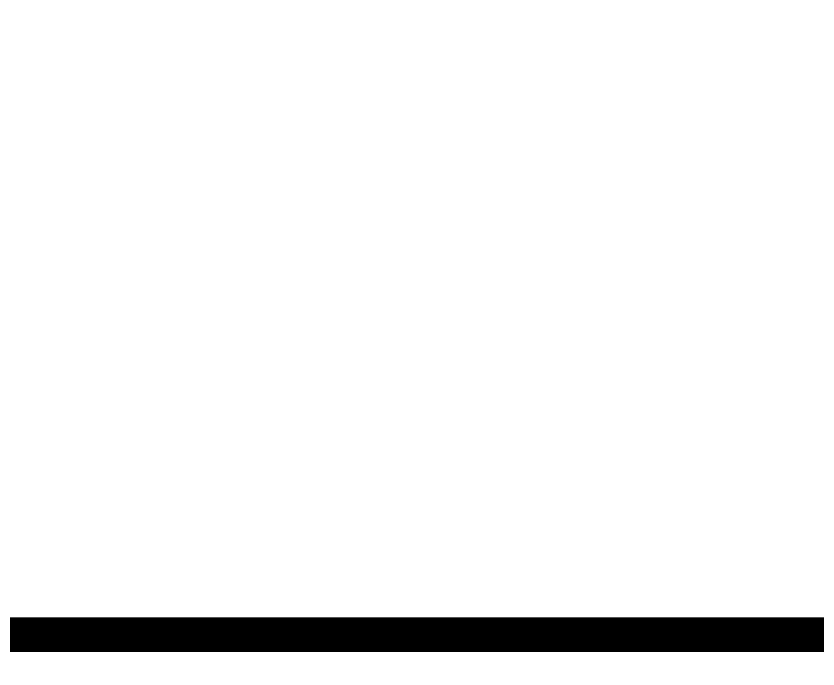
# Model space of a CAD drawing. Extents: x -8792 to 174344, y -43961 to 62816.
# Drawn here: x 127352.6 to 127794.8, y -9854.9 to -9494.9 of the extents above; entities that cross this region are included whole.
import ezdxf
from ezdxf.enums import TextEntityAlignment as Align
from ezdxf.xclip import XClip

# ---------------------------------------------------------------- set-up
doc = ezdxf.new("R2010")
doc.units = 0
doc.header["$LTSCALE"] = 50
doc.header["$XCLIPFRAME"] = 0
doc.linetypes.add('DOT2', pattern=[0.125, 0, -0.125])
for name, color, linetype in [('A-FLOR-OTLN', 4, 'DOT2'), ('C-SHET-SHBD', 11, 'Continuous'), ('C-SHET-TTLB', 11, 'Continuous'), ('吊顶', 7, 'Continuous'), ('通-图框-文字', 4, 'Continuous')]:
    doc.layers.add(name, color=color, linetype=linetype)
doc.styles.add('XD-2008', font='xd-hzs.shx', dxfattribs={"width": 0.7, "bigfont": 'xd-hztxt.shx'})
doc.styles.add('XD2008', font='@1romans.shx', dxfattribs={"width": 0.7, "bigfont": '!hztxt.shx'})

# ---------------------------------------------------------------- blocks, each defined once
blk = doc.blocks.new('A$Cbd8d7c8c')
at = {"layer": 'A-FLOR-OTLN', "color": 8}
blk.add_lwpolyline([(-22721.25, -15689.87), (-43719.42, -33393.16, 0.413756), (-43991.61, -36560.98, 0.189672), (122158.17, -126683.04, 0.414786), (124666.02, -124719.49), (133885.17, -48361.88, 0.379931), (116453.25, -23207.95, 0.236452)], format="xyb", dxfattribs=at)
at = {"layer": '吊顶', "const_width": 3}
blk.add_lwpolyline([(36525.16, -42886.24, 0.056654), (31389.8, -41079.32), (30859.09, -40957.78, -0.112536), (21289.45, -36343.72, -0.028917), (3039.01, -19971.01, 0.413532), (-633.62, -19953.38), (-31397.94, -50352.84, 0.414781), (-31416.33, -54033.31, 0.170492), (123964.28, -129414.71, 0.412564), (126841.18, -127143.22), (136317.5, -48655.55, 1.269195), (87076.8, -54393.32)], format="xyb", dxfattribs=at)
blk = doc.blocks.new('A$Ce60f285c')
at = {"layer": 'C-SHET-TTLB'}
blk.add_lwpolyline([(345, 297, 1.2, 1.2, 0), (345, 10.011, 0.9, 0.9, 0)], format="xyseb", dxfattribs=at)
at = {"layer": 'C-SHET-SHBD', "style": 'XD2008', "width": 0.7}
for tag, p in [('审定人', (345.736, 128.403)), ('设总', (345.736, 118.195)), ('审核人', (345.736, 107.963)), ('专业负责人', (345.736, 97.755)), ('校对人', (345.736, 87.546)), ('设计人', (345.736, 77.639))]:
    blk.add_attdef(tag, p, '', height=2.8, dxfattribs=at)
for tag, p in [('工程编号', (368.416, 27.046)), ('阶段', (404.414, 27.046)), ('专业', (404.414, 19.691))]:
    blk.add_attdef(tag, text='', height=3.5, dxfattribs=at).set_placement(p, align=Align.MIDDLE_CENTER)
at = {"layer": 'C-SHET-SHBD', "style": 'XD2008', "width": 0.7, "flags": 1}
blk.add_attdef('日期', text='', height=3.5, dxfattribs=at).set_placement((368.416, 13.426), align=Align.MIDDLE_CENTER)
at = {"layer": '通-图框-文字', "style": 'XD-2008', "width": 0.7}
for tag, p in [('建设单位', (383.408, 70.61)), ('项目名称', (383.282, 58.428))]:
    blk.add_attdef(tag, text='', height=5, dxfattribs=at).set_placement(p, align=Align.MIDDLE_CENTER)
blk = doc.blocks.new('A$C6049850a')
at = {"ltscale": 10}
blk.add_blockref('A$Ce60f285c', (0, 0), dxfattribs=at)

msp = doc.modelspace()

# ---------------------------------------------------------------- block references
at = {"ltscale": 10}
ref = msp.add_blockref('A$Cbd8d7c8c', (22321.982, 94074.685), dxfattribs=at)
XClip(ref).set_block_clipping_path([(76291.0063025201, -72283.9918497168), (103268.9259821397, -47877.3086105986)])
at = {"ltscale": 10, "xscale": 16, "yscale": 16, "zscale": 16, "rotation": 270}
msp.add_blockref('A$C6049850a', (124628.87, -4316.044), dxfattribs=at)

doc.saveas('drawing.dxf')
